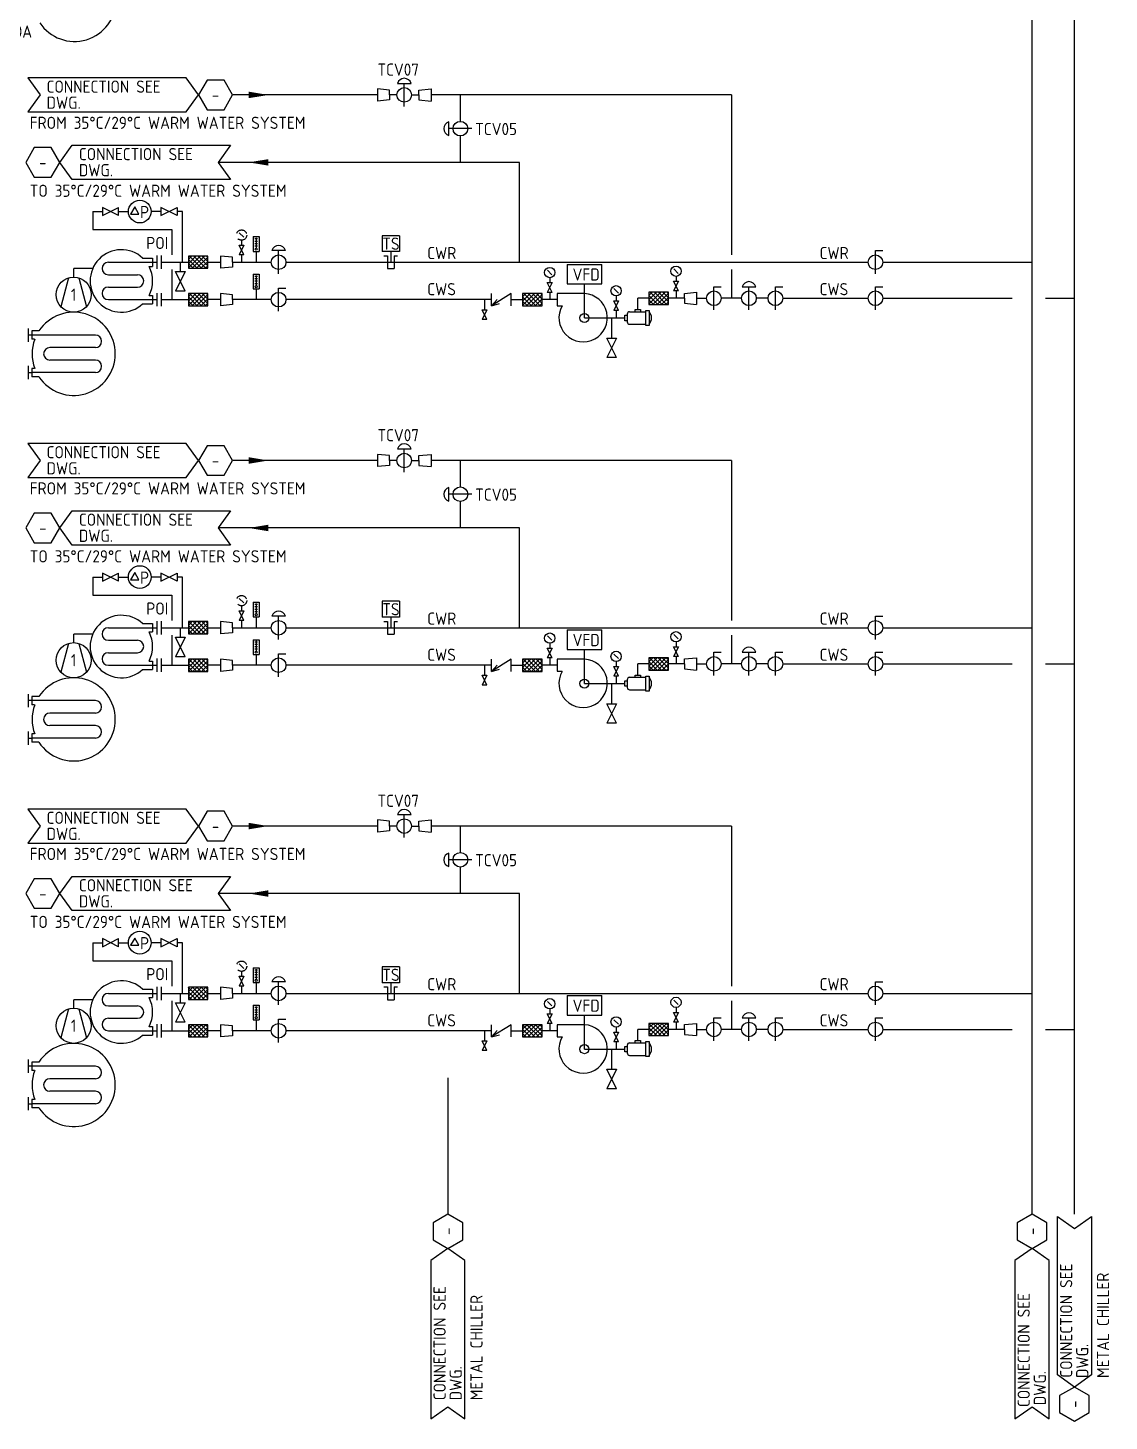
# Model space of a CAD drawing. Header units: millimetres. Extents: x 94 to 1762, y -982 to 1408.
# Drawn here: x 493.9 to 715.8, y 812.5 to 1098.3 of the extents above; entities that cross this region are included whole.
import ezdxf
from ezdxf.enums import TextEntityAlignment as Align

# ---------------------------------------------------------------- set-up
doc = ezdxf.new("R2010")
doc.units = ezdxf.units.MM
doc.header["$LTSCALE"] = 10
doc.linetypes.add('HIDDEN', pattern=[0.375, 0.25, -0.125])
for name, color, linetype in [('DETL-TXT', 4, 'Continuous'), ('M-CWTR-PIPE-R', 110, 'Continuous'), ('M-CWTR-PIPE-S', 130, 'Continuous'), ('M-CWTR-TEXT', 3, 'Continuous'), ('M-CWTR-VAVE', 2, 'Continuous'), ('M-EQ-FUTURE', 15, 'Continuous'), ('M-HVAC-EQPM', 22, 'Continuous')]:
    doc.layers.add(name, color=color, linetype=linetype)
doc.styles.add('AA-TXT', font='isocp.shx', dxfattribs={"width": 0.8, "bigfont": 'chineset.shx'})

# ---------------------------------------------------------------- blocks, each defined once
blk = doc.blocks.new('A$Ce59ff46e')
at = {"layer": 'M-HVAC-EQPM'}
blk.add_arc((465.45, 494.44), 8.54, 213.367, 146.633, dxfattribs=at)
at = {"layer": 'M-CWTR-TEXT', "style": 'AA-TXT'}
blk.add_text('350A', height=2.5, dxfattribs=at).set_placement((449.96, 486.68))
blk = doc.blocks.new('A$Cd9de4e9f')
at = {"layer": 'M-CWTR-VAVE'}
h = blk.add_hatch(dxfattribs=at)
h.set_pattern_fill('ANSI37', color=256, scale=5, style=0)
h.set_pattern_definition([(135, (816.3446, 186.8014), (0.4419417, 0.4419417), []), (45, (816.3446, 186.8014), (0.4419417, -0.4419417), [])])
h.paths.add_polyline_path([(564.3, 542.76), (560.3, 542.76), (560.3, 540.25), (564.3, 540.25)])
h = blk.add_hatch(dxfattribs=at)
h.set_pattern_fill('ANSI37', color=256, scale=5, style=0)
h.set_pattern_definition([(135, (816.3446, 179.113), (0.4419417, 0.4419417), []), (45, (816.3446, 179.113), (0.4419417, -0.4419417), [])])
h.paths.add_polyline_path([(564.3, 535.07), (560.3, 535.07), (560.3, 532.56), (564.3, 532.56)])
h = blk.add_hatch(dxfattribs=at)
h.set_pattern_fill('ANSI37', color=256, scale=5, style=0)
h.set_pattern_definition([(135, (884.95893, 179.113), (0.4419417, 0.4419417), []), (45, (884.95893, 179.113), (0.4419417, -0.4419417), [])])
h.paths.add_polyline_path([(632.91, 535.07), (628.91, 535.07), (628.91, 532.56), (632.91, 532.56)])
h = blk.add_hatch(dxfattribs=at)
h.set_pattern_fill('ANSI37', color=256, scale=5, style=0)
h.set_pattern_definition([(135, (910.87814, 179.3943), (0.4419417, 0.4419417), []), (45, (910.87814, 179.3943), (0.4419417, -0.4419417), [])])
h.paths.add_polyline_path([(658.83, 535.35), (654.83, 535.35), (654.83, 532.84), (658.83, 532.84)])
at = {"layer": 'DETL-TXT'}
for points in [[(562.38, 575.82), (559.88, 579.32), (527.38, 579.32), (529.88, 575.82), (527.38, 572.32), (559.88, 572.32), (562.38, 575.82)], [(533.93, 561.98), (536.43, 565.48), (568.93, 565.48), (566.43, 561.98), (568.93, 558.48), (536.43, 558.48), (533.93, 561.98)]]:
    blk.add_lwpolyline(points, dxfattribs=at)
for points in [[(562.38, 575.82), (564.13, 572.79), (567.63, 572.79), (569.38, 575.82), (567.63, 578.85), (564.13, 578.85)], [(526.93, 561.98), (528.68, 558.95), (532.18, 558.95), (533.93, 561.98), (532.18, 565.01), (528.68, 565.01)]]:
    blk.add_lwpolyline(points, close=True, dxfattribs=at)
at = {"layer": 'M-CWTR-PIPE-R'}
for p, q in [((616.13, 561.98), (616.13, 567.4)), ((628.23, 561.98), (566.43, 561.98)), ((628.23, 541.5), (628.23, 561.98)), ((540.7, 551.9), (542.66, 551.9)), ((540.7, 551.9), (540.7, 548.18)), ((559.11, 541.5), (559.11, 551.9)), ((540.7, 548.18), (556.93, 548.18)), ((556.93, 548.18), (556.93, 543)), ((554.79, 541.5), (560.3, 541.5)), ((558.64, 541.5), (558.64, 539.57)), ((564.3, 541.5), (566.88, 541.5)), ((569.39, 541.5), (577.33, 541.5)), ((580.33, 541.5), (699.81, 541.5)), ((702.81, 541.5), (733.44, 541.5)), ((556.93, 540), (556.93, 533.82))]:
    blk.add_line(p, q, dxfattribs=at)
at = {"layer": 'M-CWTR-PIPE-R', "linetype": 'HIDDEN'}
for p, q in [((546, 551.9), (548, 551.9)), ((554.68, 551.9), (552.68, 551.9)), ((559.11, 551.9), (558.01, 551.9)), ((566.88, 542.76), (566.88, 540.25)), ((569.39, 542.51), (566.88, 542.76)), ((569.39, 540.5), (566.88, 540.25)), ((569.39, 541.5), (569.39, 542.51)), ((569.39, 541.5), (569.39, 540.5))]:
    blk.add_line(p, q, dxfattribs=at)
at = {"layer": 'M-CWTR-PIPE-R'}
blk.add_lwpolyline([(572.71, 561.98, 0, 1.33, 0), (576.71, 561.98, 0, 0, 0)], format="xyseb", dxfattribs=at)
at = {"layer": 'M-CWTR-PIPE-R', "linetype": 'HIDDEN'}
blk.add_circle((571.22, 547.07), 1.06, dxfattribs=at)
at = {"layer": 'M-CWTR-PIPE-S'}
for p, q in [((599.1, 575.82), (569.38, 575.82)), ((601.61, 576.83), (599.1, 577.08)), ((599.1, 577.08), (599.1, 574.57)), ((601.61, 574.82), (599.1, 574.57)), ((601.61, 575.82), (601.61, 576.83)), ((601.61, 575.82), (601.61, 574.82)), ((603.11, 575.82), (601.61, 575.82)), ((606.11, 575.82), (607.61, 575.82)), ((607.61, 576.83), (610.11, 577.08)), ((607.61, 575.82), (607.61, 576.83)), ((607.61, 575.82), (607.61, 574.82)), ((607.61, 574.82), (610.11, 574.57)), ((610.11, 577.08), (610.11, 574.57)), ((671.75, 575.82), (610.11, 575.82)), ((616.13, 570.4), (616.13, 575.82)), ((671.75, 575.82), (671.75, 543)), ((671.75, 540), (671.75, 534.1)), ((566.88, 535.07), (566.88, 532.56)), ((569.39, 534.82), (566.88, 535.07)), ((569.39, 533.82), (569.39, 534.82)), ((662.09, 535.1), (664.6, 535.35)), ((662.09, 534.1), (662.09, 535.1)), ((664.6, 535.35), (664.6, 532.84)), ((554.79, 533.82), (560.3, 533.82)), ((566.88, 533.82), (564.3, 533.82)), ((569.39, 532.81), (566.88, 532.56)), ((577.33, 533.82), (569.39, 533.82)), ((569.39, 533.82), (569.39, 532.81)), ((622.54, 533.82), (580.33, 533.82)), ((626.54, 533.82), (628.91, 533.82)), ((635.96, 533.82), (632.91, 533.82)), ((652.54, 531.8), (652.54, 534.1)), ((654.83, 534.1), (652.54, 534.1)), ((662.09, 534.1), (658.83, 534.1)), ((662.09, 534.1), (662.09, 533.09)), ((662.09, 533.09), (664.6, 532.84)), ((664.6, 534.1), (666.65, 534.1)), ((673.85, 534.1), (669.65, 534.1)), ((679.27, 534.1), (676.85, 534.1)), ((682.27, 534.1), (699.81, 534.1)), ((702.81, 534.1), (729.39, 534.1)), ((736.18, 534.1), (742.15, 534.1)), ((641.59, 530.06), (649.9, 530.06))]:
    blk.add_line(p, q, dxfattribs=at)
blk.add_lwpolyline([(576.71, 575.82, 0, 1.33, 0), (572.71, 575.82, 0, 0, 0)], format="xyseb", dxfattribs=at)
at = {"layer": 'M-CWTR-VAVE'}
for p, q in [((603.21, 578.19), (606, 578.19)), ((604.61, 573.45), (604.61, 578.19)), ((613.76, 567.51), (613.76, 570.29)), ((618.5, 568.9), (613.76, 568.9)), ((542.66, 551.07), (546, 552.73)), ((546, 551.07), (542.66, 552.73)), ((542.66, 552.73), (542.66, 551.07)), ((546, 551.07), (546, 552.73)), ((554.68, 551.07), (558.01, 552.73)), ((558.01, 551.07), (554.68, 552.73)), ((554.68, 552.73), (554.68, 551.07)), ((558.01, 552.73), (558.01, 551.07)), ((571.68, 546.61), (570.76, 547.53)), ((571.22, 546.01), (571.22, 545.01)), ((573.59, 546.75), (573.59, 543.73)), ((573.59, 546.75), (573.59, 543.73)), ((573.59, 546.75), (574.85, 546.75)), ((573.59, 546.75), (574.85, 546.75)), ((573.97, 546.34), (574.47, 546.34)), ((573.97, 546.34), (574.47, 546.34)), ((574.22, 546.49), (574.22, 544.42)), ((574.22, 546.49), (574.22, 544.42)), ((574.85, 546.75), (574.85, 543.73)), ((574.85, 546.75), (574.85, 543.73)), ((600.09, 546.94), (600.09, 543.67)), ((603.62, 546.94), (600.09, 546.94)), ((603.62, 546.94), (603.62, 543.67)), ((570.72, 545.01), (571.72, 545.01)), ((571.72, 543.01), (570.72, 545.01)), ((571.72, 545.01), (570.72, 543.01)), ((573.59, 543.73), (574.85, 543.73)), ((573.59, 543.73), (574.85, 543.73)), ((573.97, 545.84), (574.47, 545.84)), ((573.97, 545.84), (574.47, 545.84)), ((573.97, 545.34), (574.47, 545.34)), ((573.97, 545.34), (574.47, 545.34)), ((573.97, 544.83), (574.47, 544.83)), ((573.97, 544.83), (574.47, 544.83)), ((574.22, 543.73), (574.22, 541.5)), ((574.22, 543.73), (574.22, 541.5)), ((580.23, 543.87), (577.44, 543.87)), ((578.83, 539.13), (578.83, 543.87)), ((603.62, 543.67), (600.09, 543.67)), ((601.85, 543.67), (601.85, 541.54)), ((701.31, 543.87), (702.81, 543.87)), ((701.31, 539.13), (701.31, 543.87)), ((560.3, 542.76), (560.3, 540.25)), ((564.3, 542.76), (560.3, 542.76)), ((560.3, 540.25), (564.3, 540.25)), ((564.3, 540.25), (564.3, 542.76)), ((571.72, 543.01), (570.72, 543.01)), ((571.22, 543.01), (571.22, 541.5)), ((600.41, 542.82), (601.16, 542.82)), ((601.16, 542.82), (601.16, 540.18)), ((602.55, 542.82), (603.25, 542.82)), ((602.55, 542.82), (602.55, 540.18)), ((559.64, 539.57), (557.64, 535.57)), ((559.64, 535.57), (557.64, 539.57)), ((557.64, 539.57), (559.64, 539.57)), ((573.59, 539.06), (574.85, 539.06)), ((573.59, 539.06), (574.85, 539.06)), ((573.59, 539.06), (573.59, 536.04)), ((573.59, 539.06), (573.59, 536.04)), ((573.97, 538.65), (574.47, 538.65)), ((573.97, 538.65), (574.47, 538.65)), ((573.97, 538.15), (574.47, 538.15)), ((573.97, 538.15), (574.47, 538.15)), ((573.97, 537.65), (574.47, 537.65)), ((573.97, 537.65), (574.47, 537.65)), ((574.22, 538.8), (574.22, 536.73)), ((574.22, 538.8), (574.22, 536.73)), ((574.85, 539.06), (574.85, 536.04)), ((574.85, 539.06), (574.85, 536.04)), ((601.16, 540.18), (602.55, 540.18)), ((634.92, 538.93), (634, 539.84)), ((634.46, 538.32), (634.46, 537.32)), ((659.88, 537.6), (660.88, 537.6)), ((660.88, 535.6), (659.88, 537.6)), ((660.88, 537.6), (659.88, 535.6)), ((660.84, 539.21), (659.92, 540.13)), ((660.38, 538.6), (660.38, 537.6)), ((559.64, 535.57), (557.64, 535.57)), ((564.3, 535.07), (560.3, 535.07)), ((560.3, 535.07), (560.3, 532.56)), ((564.3, 532.56), (564.3, 535.07)), ((573.59, 536.04), (574.85, 536.04)), ((573.59, 536.04), (574.85, 536.04)), ((573.97, 537.15), (574.47, 537.15)), ((573.97, 537.15), (574.47, 537.15)), ((574.22, 536.04), (574.22, 533.82)), ((574.22, 536.04), (574.22, 533.82)), ((578.83, 531.44), (578.83, 536.19)), ((578.83, 536.19), (580.34, 536.19)), ((622.54, 532.56), (622.54, 535.07)), ((626.54, 535.07), (622.54, 532.56)), ((626.54, 532.56), (626.54, 535.07)), ((628.91, 535.07), (628.91, 532.56)), ((632.91, 535.07), (628.91, 535.07)), ((632.91, 532.56), (632.91, 535.07)), ((634.96, 537.32), (633.96, 535.32)), ((634.96, 535.32), (633.96, 537.32)), ((633.96, 537.32), (634.96, 537.32)), ((634.96, 535.32), (633.96, 535.32)), ((634.46, 535.32), (634.46, 533.82)), ((648.55, 535.17), (647.63, 536.09)), ((648.09, 534.57), (648.09, 533.57)), ((654.83, 535.35), (654.83, 532.84)), ((658.83, 535.35), (654.83, 535.35)), ((658.83, 532.84), (658.83, 535.35)), ((660.88, 535.6), (659.88, 535.6)), ((660.38, 535.6), (660.38, 534.1)), ((668.15, 531.73), (668.15, 536.47)), ((668.15, 536.47), (669.66, 536.47)), ((673.96, 536.47), (676.75, 536.47)), ((675.35, 531.73), (675.35, 536.47)), ((680.77, 531.73), (680.77, 536.47)), ((680.77, 536.47), (682.27, 536.47)), ((701.31, 536.47), (702.81, 536.47)), ((701.31, 531.73), (701.31, 536.47)), ((560.3, 532.56), (564.3, 532.56)), ((621.59, 531.75), (620.59, 529.75)), ((621.59, 529.75), (620.59, 531.75)), ((620.59, 531.75), (621.59, 531.75)), ((621.09, 533.82), (621.09, 531.75)), ((622.54, 532.56), (623.65, 533.85)), ((622.54, 532.56), (624.18, 533)), ((628.91, 532.56), (632.91, 532.56)), ((648.59, 533.57), (647.59, 531.57)), ((648.59, 531.57), (647.59, 533.57)), ((647.59, 533.57), (648.59, 533.57)), ((651.98, 531.34), (651.98, 531.8)), ((651.98, 531.8), (653.1, 531.8)), ((653.1, 531.8), (653.1, 531.34)), ((654.83, 532.84), (658.83, 532.84)), ((621.59, 529.75), (620.59, 529.75)), ((647.15, 530.06), (647.15, 525.92)), ((648.59, 531.57), (647.59, 531.57)), ((648.09, 531.57), (648.09, 530.06)), ((649.9, 529.5), (649.9, 530.62)), ((649.9, 530.62), (650.36, 530.62)), ((650.36, 529.5), (649.9, 529.5)), ((650.36, 530.84), (650.36, 529.28)), ((650.86, 531.34), (654.21, 531.34)), ((654.21, 528.53), (654.21, 531.6)), ((654.21, 531.6), (654.85, 531.6)), ((654.85, 531.6), (654.85, 528.53)), ((650.86, 528.78), (654.21, 528.78)), ((654.85, 528.53), (654.21, 528.53)), ((648.15, 525.92), (646.15, 521.92)), ((648.15, 521.92), (646.15, 525.92)), ((646.15, 525.92), (648.15, 525.92)), ((648.15, 521.92), (646.15, 521.92))]:
    blk.add_line(p, q, dxfattribs=at)
blk.add_lwpolyline([(549.32, 552.84), (548.46, 551.36), (550.17, 551.36), (549.32, 552.84)], dxfattribs=at)
for centre, radius in [((604.61, 575.82), 1.5), ((616.13, 568.9), 1.5), ((550.34, 551.9), 2.34), ((574.22, 544.19), 0.223), ((574.22, 544.19), 0.223), ((578.83, 541.5), 1.5), ((634.46, 539.38), 1.06), ((660.38, 539.66), 1.06), ((701.31, 541.5), 1.5), ((574.22, 536.5), 0.223), ((574.22, 536.5), 0.223), ((578.83, 533.82), 1.5), ((648.09, 535.63), 1.06), ((668.15, 534.1), 1.5), ((675.35, 534.1), 1.5), ((680.77, 534.1), 1.5), ((701.31, 534.1), 1.5)]:
    blk.add_circle(centre, radius, dxfattribs=at)
for centre, radius, start, end in [((604.61, 577.78), 1.45, 16.4573, 163.5427), ((614.17, 568.9), 1.45, 106.4573, 253.5427), ((578.83, 543.46), 1.45, 16.4573, 163.5427), ((675.35, 536.06), 1.45, 16.4573, 163.5427), ((650.86, 530.84), 0.5, 90, 180), ((650.86, 529.28), 0.5, 180, 270), ((653.57, 530.06), 1.81, 315, 45)]:
    blk.add_arc(centre, radius, start, end, dxfattribs=at)
at = {"layer": 'M-HVAC-EQPM'}
for p, q in [((543.89, 541.5), (552.96, 541.5)), ((550.92, 542.36), (552.96, 542.36)), ((550.92, 542.36), (552.96, 542.36)), ((552.23, 540.65), (552.96, 540.65)), ((552.23, 540.65), (552.96, 540.65)), ((552.96, 542.36), (552.96, 540.65)), ((552.96, 542.36), (552.96, 540.65)), ((552.96, 541.5), (553.91, 541.5)), ((553.91, 540.14), (553.91, 542.86)), ((554.79, 540.14), (554.79, 542.86)), ((638.02, 541.06), (645.17, 541.06)), ((638.02, 541.06), (638.02, 537.06)), ((645.17, 537.06), (645.17, 541.06)), ((535.73, 538.3), (534.15, 532.38)), ((540.67, 540.18), (536.77, 540.18)), ((536.77, 538.46), (536.77, 540.18)), ((537.8, 538.3), (539.39, 532.38)), ((543.89, 538.94), (549.86, 538.94)), ((543.89, 536.38), (549.86, 536.38)), ((552.23, 534.67), (552.96, 534.67)), ((552.23, 534.67), (552.96, 534.67)), ((552.96, 534.67), (552.96, 532.96)), ((552.96, 534.67), (552.96, 532.96)), ((553.91, 532.46), (553.91, 535.17)), ((554.79, 532.46), (554.79, 535.17)), ((641.59, 535.06), (635.96, 535.06)), ((635.96, 535.06), (635.96, 532.57)), ((638.02, 537.06), (645.17, 537.06)), ((641.59, 530.06), (641.59, 537.06)), ((543.89, 533.82), (552.96, 533.82)), ((550.92, 532.96), (552.96, 532.96)), ((550.92, 532.96), (552.96, 532.96)), ((552.96, 533.82), (553.91, 533.82)), ((635.96, 532.57), (637.01, 532.57)), ((527.48, 525.2), (527.48, 527.91)), ((528.17, 526.55), (527.48, 526.55)), ((529.63, 527.41), (528.17, 527.41)), ((529.63, 527.41), (528.17, 527.41)), ((528.17, 527.41), (528.17, 525.7)), ((528.17, 527.41), (528.17, 525.7)), ((541.22, 526.55), (528.17, 526.55)), ((528.76, 525.7), (528.17, 525.7)), ((528.76, 525.7), (528.17, 525.7)), ((541.22, 523.99), (531.88, 523.99)), ((527.48, 517.51), (527.48, 520.22)), ((541.22, 521.43), (531.88, 521.43)), ((527.48, 518.87), (528.17, 518.87)), ((528.76, 519.72), (528.17, 519.72)), ((528.76, 519.72), (528.17, 519.72)), ((528.17, 519.72), (528.17, 518.01)), ((528.17, 519.72), (528.17, 518.01)), ((541.22, 518.87), (528.17, 518.87)), ((529.63, 518.01), (528.17, 518.01)), ((529.63, 518.01), (528.17, 518.01))]:
    blk.add_line(p, q, dxfattribs=at)
for centre, radius in [((536.77, 534.85), 3.6), ((641.59, 530.06), 0.934)]:
    blk.add_circle(centre, radius, dxfattribs=at)
for centre, radius, start, end in [((546.56, 537.66), 6.41, 47.1666, 312.8334), ((543.89, 540.22), 1.28, 90, 270), ((546.56, 537.66), 6.41, 332.1819, 27.8181), ((549.86, 537.66), 1.28, 270, 90), ((543.89, 535.1), 1.28, 90, 270), ((641.32, 530.11), 4.96, 150.3127, 86.8785), ((536.77, 522.71), 8.54, 213.367, 146.633), ((541.22, 525.27), 1.28, 270.0002, 90), ((536.77, 522.71), 8.54, 159.5127, 200.4873), ((531.88, 522.71), 1.28, 90, 270), ((541.22, 520.15), 1.28, 270.0002, 89.9998)]:
    blk.add_arc(centre, radius, start, end, dxfattribs=at)
at = {"layer": 'DETL-TXT', "style": 'AA-TXT'}
for s, p in [('CONNECTION SEE', (531.2, 576.27)), ('DWG.', (531.2, 572.97)), ('FROM 35%%DC/29%%DC WARM WATER SYSTEM', (527.75, 568.85)), ('CONNECTION SEE', (537.83, 562.43)), ('DWG.', (537.83, 559.13)), ('TO 35%%DC/29%%DC WARM WATER SYSTEM', (527.75, 554.91))]:
    blk.add_text(s, height=2.5, dxfattribs=at).set_placement(p)
for p in [(565.88, 575.82), (530.43, 561.98)]:
    blk.add_text('-', height=2.5, dxfattribs=at).set_placement(p, align=Align.MIDDLE)
at = {"layer": 'M-CWTR-TEXT', "style": 'AA-TXT'}
for s, p in [('TCV07', (599.11, 579.76)), ('TCV05', (619.17, 567.57)), ('POI', (551.67, 544.2)), ('CWR', (609.32, 542.13)), ('CWR', (689.84, 542.13)), ('CWS', (609.32, 534.72)), ('CWS', (689.84, 534.72))]:
    blk.add_text(s, height=2.5, dxfattribs=at).set_placement(p)
at = {"layer": 'M-CWTR-VAVE', "style": 'AA-TXT'}
for s, p in [('P', (551.32, 551.79)), ('TS', (601.88, 545.31))]:
    blk.add_text(s, height=2.5, dxfattribs=at).set_placement(p, align=Align.MIDDLE)
at = {"layer": 'M-HVAC-EQPM', "style": 'AA-TXT'}
blk.add_text('VFD', height=2.5, dxfattribs=at).set_placement((639.16, 537.73))
blk.add_text('1', height=2.5, dxfattribs=at).set_placement((536.75, 534.85), align=Align.MIDDLE)

msp = doc.modelspace()

# ---------------------------------------------------------------- linework, layer by layer
at = {"layer": 'DETL-TXT'}
for points in [[(580.13, 847.9), (583.17, 849.65), (583.17, 853.15), (580.13, 854.9), (577.1, 853.15), (577.1, 849.65)], [(700.01, 847.9), (703.04, 849.65), (703.04, 853.15), (700.01, 854.9), (696.98, 853.15), (696.98, 849.65)], [(708.72, 812.45), (711.75, 814.2), (711.75, 817.7), (708.72, 819.45), (705.68, 817.7), (705.68, 814.2)]]:
    msp.add_lwpolyline(points, close=True, dxfattribs=at)
for points in [[(708.72, 819.45), (705.22, 821.95), (705.22, 854.45), (708.72, 851.95), (712.22, 854.45), (712.22, 821.95), (708.72, 819.45)], [(580.13, 847.9), (576.63, 845.4), (576.63, 812.9), (580.13, 815.4), (583.63, 812.9), (583.63, 845.4), (580.13, 847.9)], [(700.01, 847.9), (696.51, 845.4), (696.51, 812.9), (700.01, 815.4), (703.51, 812.9), (703.51, 845.4), (700.01, 847.9)]]:
    msp.add_lwpolyline(points, dxfattribs=at)
at = {"layer": 'M-CWTR-PIPE-R'}
msp.add_line((700.01, 854.9), (700.01, 1300.48), dxfattribs=at)
at = {"layer": 'M-CWTR-PIPE-S'}
for p, q in [((708.72, 854.9), (708.72, 1300.48)), ((580.13, 882.89), (580.13, 854.9))]:
    msp.add_line(p, q, dxfattribs=at)

# ---------------------------------------------------------------- block references
at = {"layer": 'M-CWTR-PIPE-R'}
for p in [(-33.43, 508.71), (-33.43, 433.71), (-33.43, 358.71)]:
    msp.add_blockref('A$Cd9de4e9f', p, dxfattribs=at)
at = {"layer": 'M-EQ-FUTURE'}
msp.add_blockref('A$Ce59ff46e', (38.07, 609.6), dxfattribs=at)

# ---------------------------------------------------------------- texts
at = {"layer": 'DETL-TXT', "style": 'AA-TXT'}
for p in [(580.13, 851.4), (700.01, 851.4), (708.72, 815.95)]:
    msp.add_text('-', height=2.5, rotation=90, dxfattribs=at).set_placement(p, align=Align.MIDDLE)
for s, p in [('CONNECTION SEE', (708.27, 821.36)), ('METAL CHILLER', (715.83, 821.3)), ('CONNECTION SEE', (579.69, 816.72)), ('METAL CHILLER', (587.25, 816.72)), ('CONNECTION SEE', (699.56, 815.33)), ('DWG. ', (711.57, 821.3)), ('DWG. ', (582.99, 816.72)), ('DWG. ', (702.86, 815.72))]:
    msp.add_text(s, height=2.5, rotation=90, dxfattribs=at).set_placement(p)

doc.saveas('drawing.dxf')
